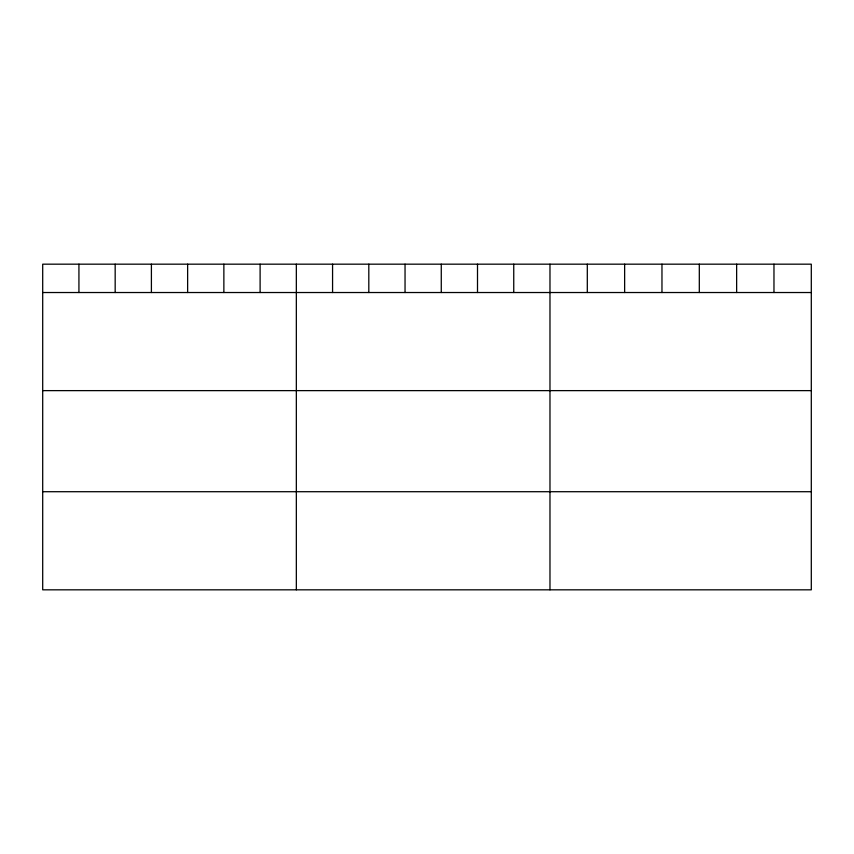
<?xml version="1.0" encoding="UTF-8"?>
<svg xmlns="http://www.w3.org/2000/svg" width="854" height="854" viewBox="0 0 854 854"><rect width="100%" height="100%" fill="white"/><g stroke="black" fill="none" stroke-linecap="round" stroke-linejoin="round"><path stroke-width="1.28" d="M811.3 292.527L811.3 589.826L42.7 589.826L42.7 264.174L811.3 264.174L811.3 292.527L42.7 292.527M42.7 390.63L811.3 390.63M42.7 491.712L811.3 491.712M773.97 264.174L773.97 292.527M736.639 264.174L736.639 292.527M699.309 264.174L699.309 292.527M661.967 264.174L661.967 292.527M624.637 264.174L624.637 292.527M587.306 264.174L587.306 292.527M549.976 264.174L549.976 589.826M513.745 264.174L513.745 292.527M477.503 264.174L477.503 292.527M441.272 264.174L441.272 292.527M405.042 264.174L405.042 292.527M368.811 264.174L368.811 292.527M332.569 264.174L332.569 292.527M296.338 264.174L296.338 589.826M260.107 264.174L260.107 292.527M223.865 264.174L223.865 292.527M187.634 264.174L187.634 292.527M151.404 264.174L151.404 292.527M115.173 264.174L115.173 292.527M78.931 264.174L78.931 292.527"/></g></svg>
